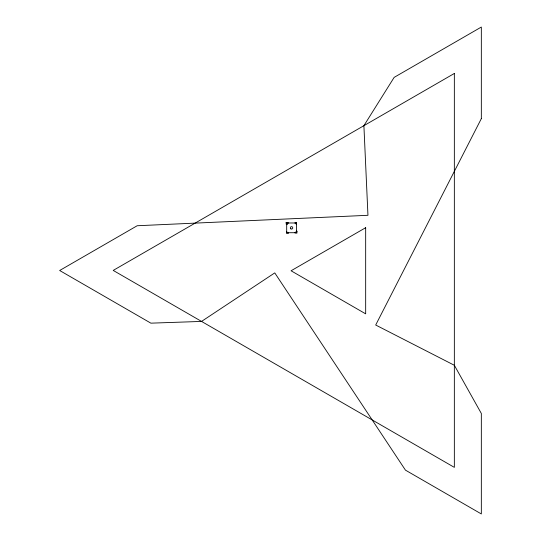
<?xml version="1.0" encoding="UTF-8"?>
<svg xmlns="http://www.w3.org/2000/svg" width="541" height="541" viewBox="0 0 541 541"><rect width="100%" height="100%" fill="white"/><g stroke="black" fill="none" stroke-linecap="round" stroke-linejoin="round"><path stroke-width="0.81" d="M296.982 231.223L296.948 233.103L294.946 232.934L294.852 232.461L296.042 232.407L296.13 231.278L296.982 231.223M481.334 118.635L375.697 325.019L454.345 365.276L481.334 413.473L481.334 513.95L405.446 470.136L274.767 272.901L201.543 321.415L150.878 323.16L59.666 270.5L137.184 225.746L367.954 215.298L363.897 125.681L394.146 77.383L481.334 27.05L481.334 118.635M454.345 73.461L113.211 270.419L454.345 467.37L454.345 73.461M365.669 227.707L291.065 270.777L365.669 313.848L365.669 227.707M296.583 224.285L296.17 224.326L296.143 223.433L295.055 223.291L295.007 222.696L296.502 222.851L296.583 224.285M288.008 232.319L287.041 232.36L286.399 231.426L286.473 233.306L288.502 233.313L288.008 232.319M287.082 224.481L286.345 224.495L286.013 222.425L288.13 222.439L288.184 223.399L287.014 223.365L287.082 224.481M296.414 222.98L286.683 222.98L286.683 232.711L296.414 232.711L296.414 222.98M290.936 228.897A1.217 1.217 0 0 0 292.762 227.849A1.217 1.217 0 0 0 290.936 226.794A1.217 1.217 0 0 0 290.936 228.897"/></g></svg>
